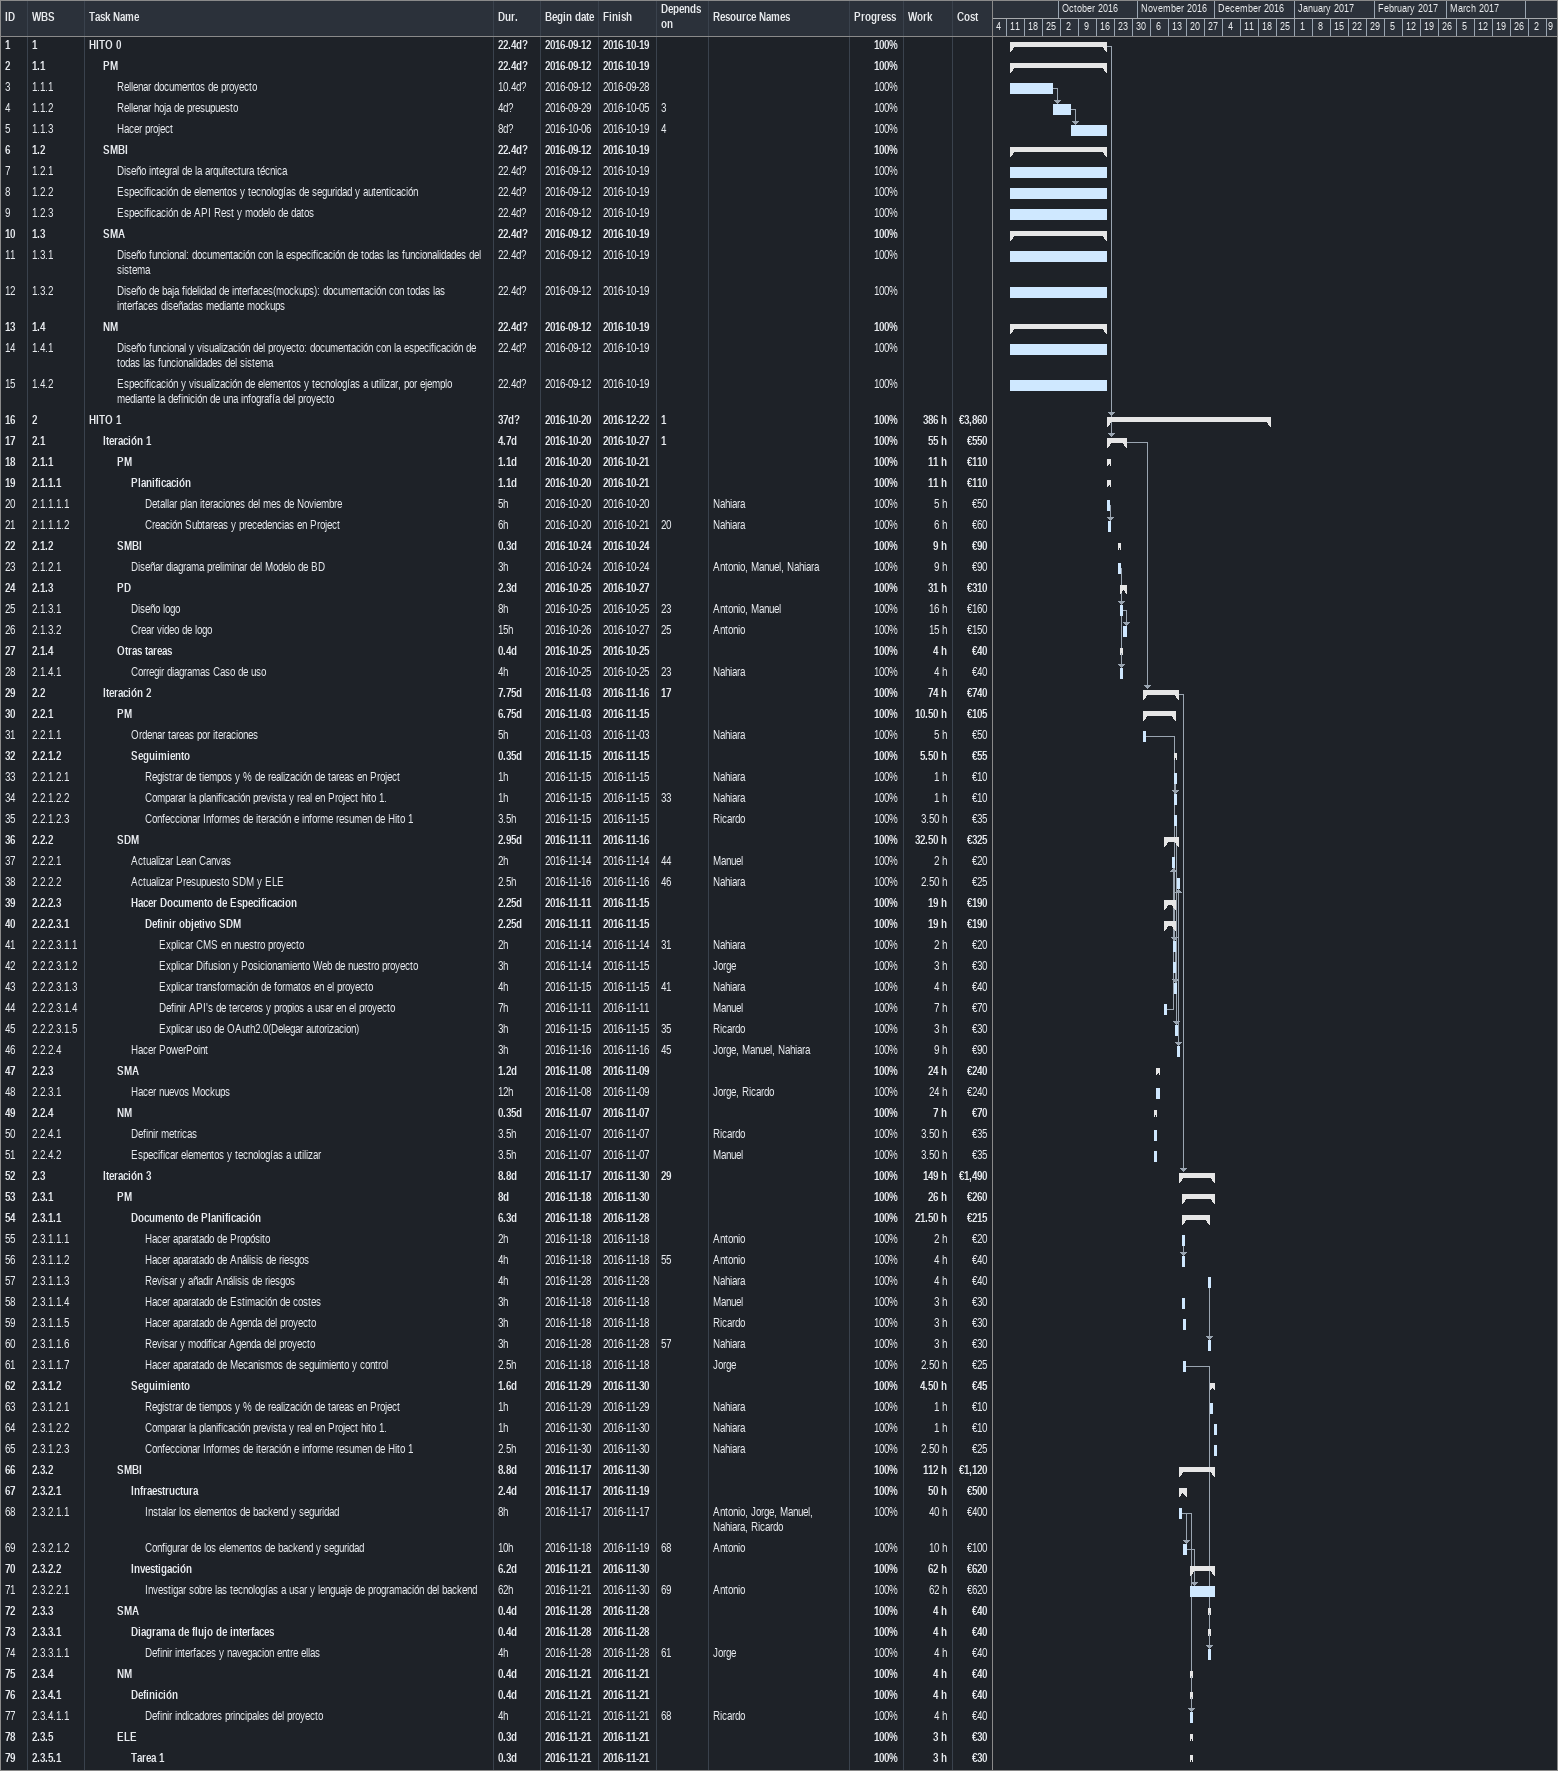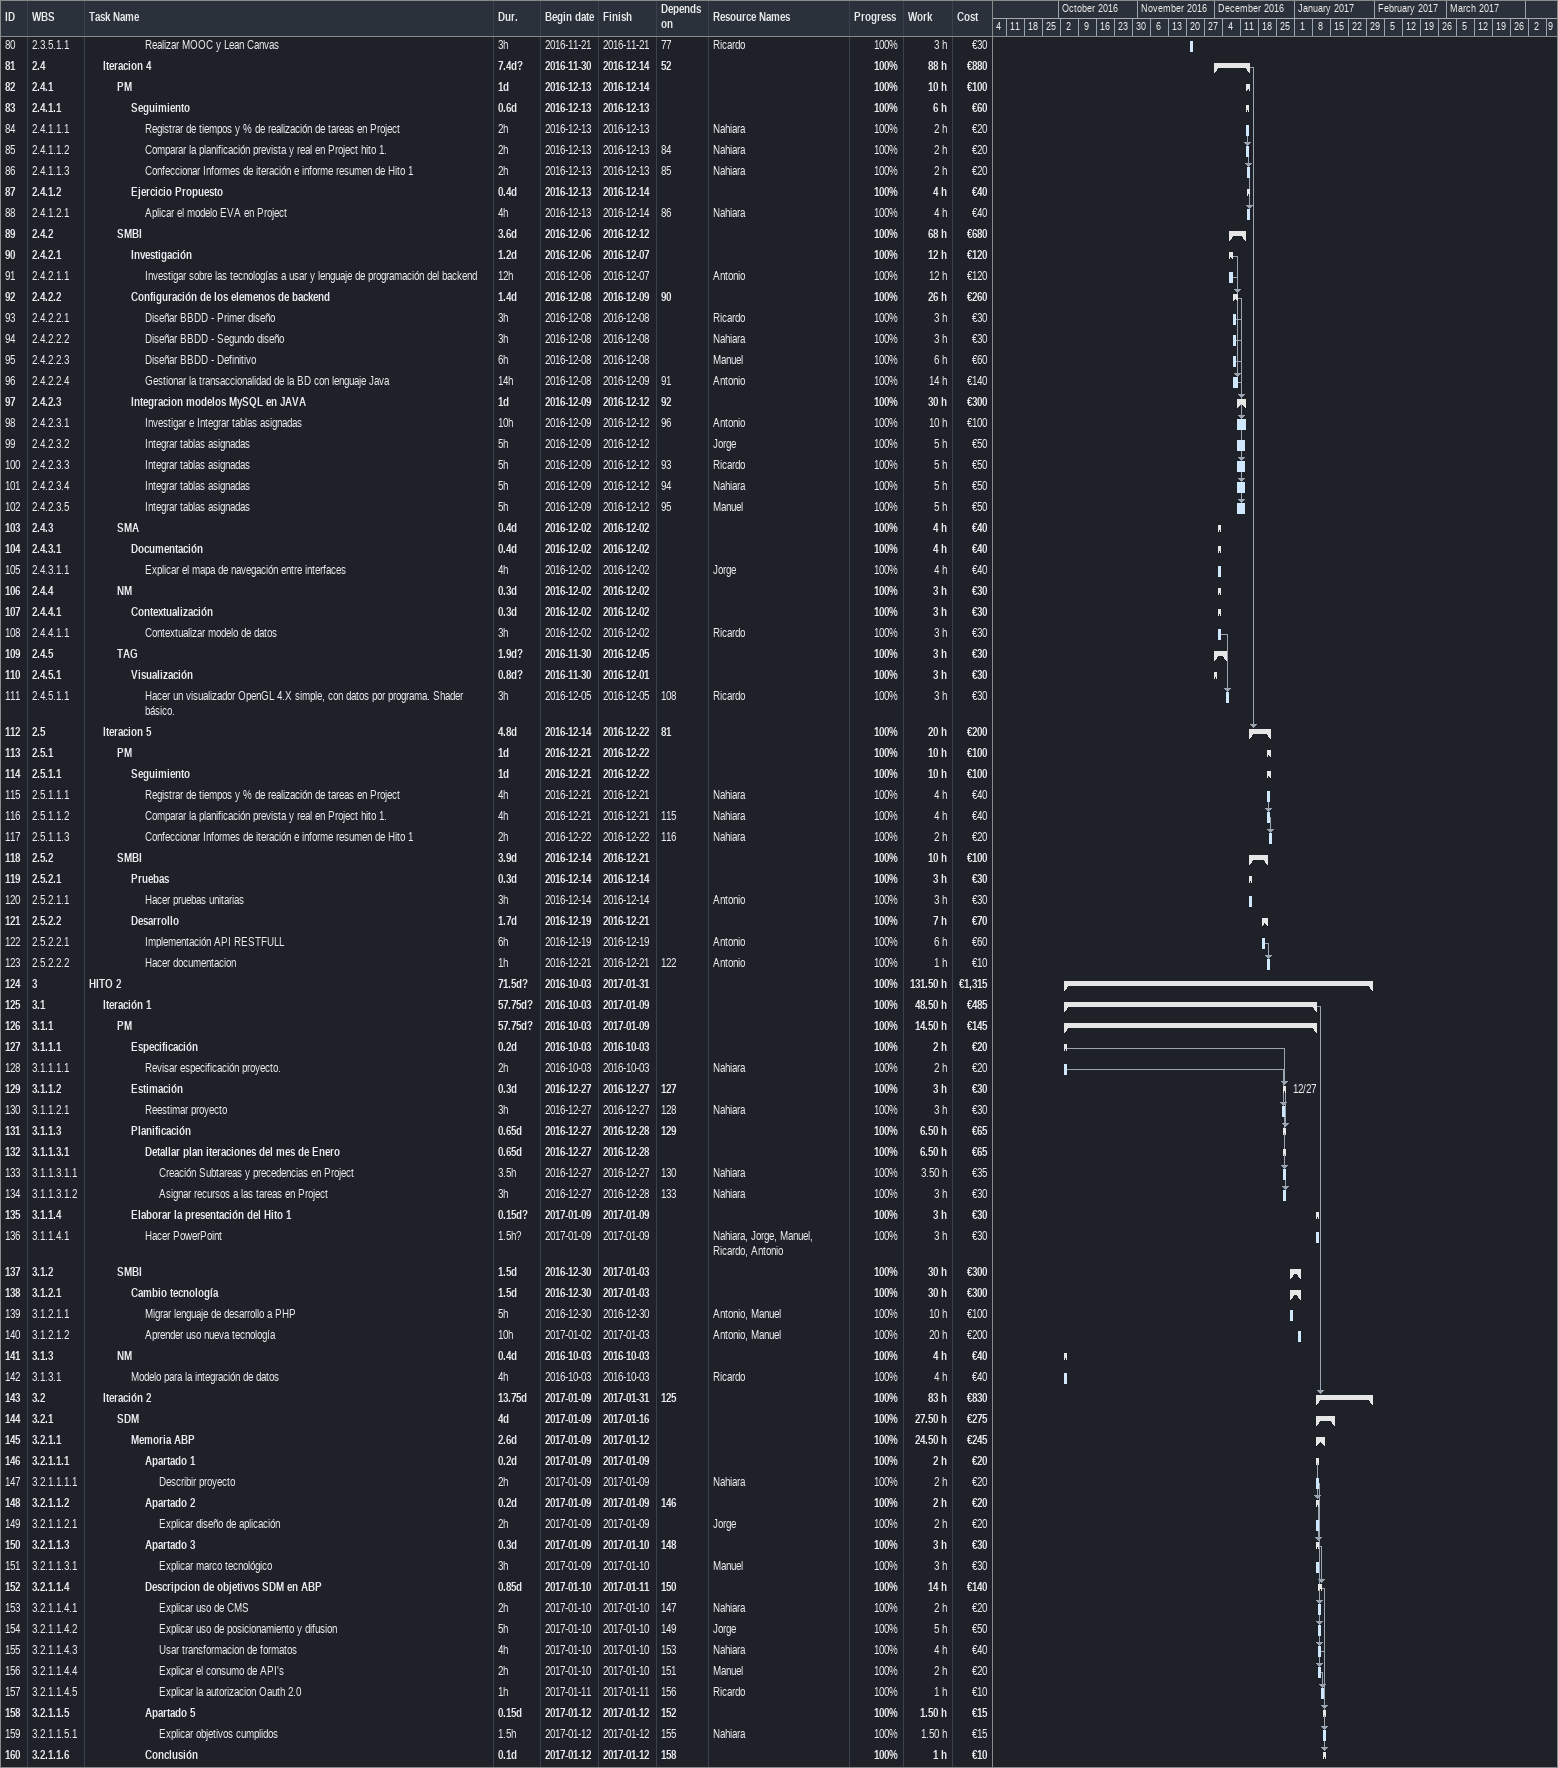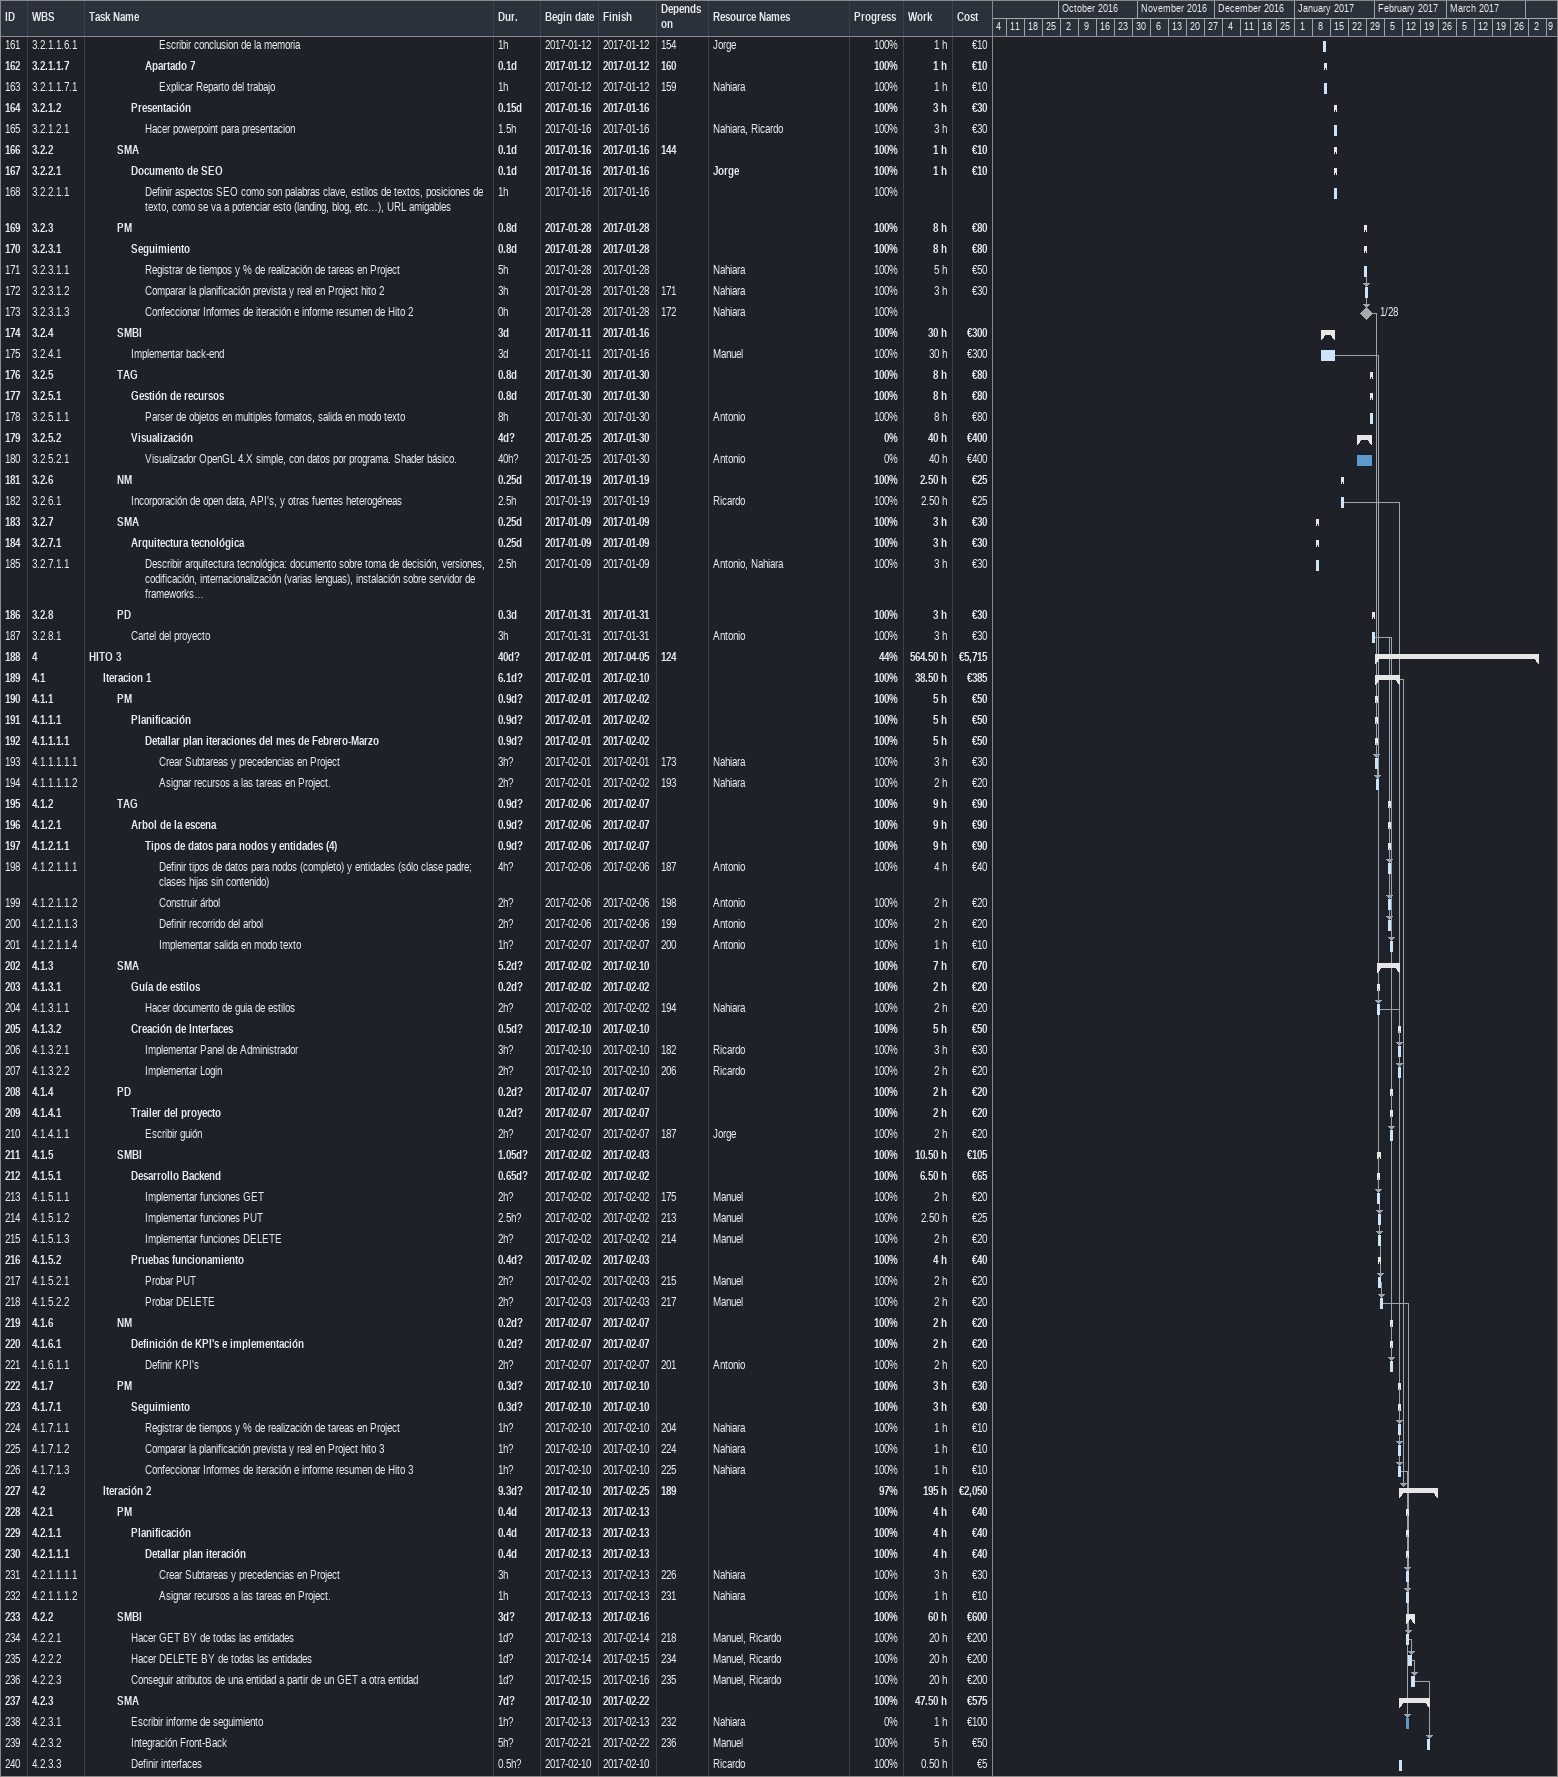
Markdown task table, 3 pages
| ID | WBS | Task | Duration | Start | Finish | Predecessors | Resources | % complete | Work (h) | Cost (€) |
|---|---|---|---|---|---|---|---|---|---|---|
| 1 | 1 | **HITO 0** | 22.4d? | 2016-09-12 | 2016-10-19 |  |  | 100 |  |  |
| 2 | 1.1 | **PM** | 22.4d? | 2016-09-12 | 2016-10-19 |  |  | 100 |  |  |
| 3 | 1.1.1 | Rellenar documentos de proyecto | 10.4d? | 2016-09-12 | 2016-09-28 |  |  | 100 |  |  |
| 4 | 1.1.2 | Rellenar hoja de presupuesto | 4d? | 2016-09-29 | 2016-10-05 | 3 |  | 100 |  |  |
| 5 | 1.1.3 | Hacer project | 8d? | 2016-10-06 | 2016-10-19 | 4 |  | 100 |  |  |
| 6 | 1.2 | **SMBI** | 22.4d? | 2016-09-12 | 2016-10-19 |  |  | 100 |  |  |
| 7 | 1.2.1 | Diseño integral de la arquitectura técnica | 22.4d? | 2016-09-12 | 2016-10-19 |  |  | 100 |  |  |
| 8 | 1.2.2 | Especificación de elementos y tecnologías de seguridad y autenticación | 22.4d? | 2016-09-12 | 2016-10-19 |  |  | 100 |  |  |
| 9 | 1.2.3 | Especificación de API Rest y modelo de datos | 22.4d? | 2016-09-12 | 2016-10-19 |  |  | 100 |  |  |
| 10 | 1.3 | **SMA** | 22.4d? | 2016-09-12 | 2016-10-19 |  |  | 100 |  |  |
| 11 | 1.3.1 | Diseño funcional: documentación con la especificación de todas las funcionalidades del sistema | 22.4d? | 2016-09-12 | 2016-10-19 |  |  | 100 |  |  |
| 12 | 1.3.2 | Diseño de baja fidelidad de interfaces(mockups): documentación con todas las interfaces diseñadas mediante mockups | 22.4d? | 2016-09-12 | 2016-10-19 |  |  | 100 |  |  |
| 13 | 1.4 | **NM** | 22.4d? | 2016-09-12 | 2016-10-19 |  |  | 100 |  |  |
| 14 | 1.4.1 | Diseño funcional y visualización del proyecto: documentación con la especificación de todas las funcionalidades del sistema | 22.4d? | 2016-09-12 | 2016-10-19 |  |  | 100 |  |  |
| 15 | 1.4.2 | Especificación y visualización de elementos y tecnologías a utilizar, por ejemplo mediante la definición de una infografía del proyecto | 22.4d? | 2016-09-12 | 2016-10-19 |  |  | 100 |  |  |
| 16 | 2 | **HITO 1** | 37d? | 2016-10-20 | 2016-12-22 | 1 |  | 100 | 386 | 3860 |
| 17 | 2.1 | **Iteración 1** | 4.7d | 2016-10-20 | 2016-10-27 | 1 |  | 100 | 55 | 550 |
| 18 | 2.1.1 | **PM** | 1.1d | 2016-10-20 | 2016-10-21 |  |  | 100 | 11 | 110 |
| 19 | 2.1.1.1 | **Planificación** | 1.1d | 2016-10-20 | 2016-10-21 |  |  | 100 | 11 | 110 |
| 20 | 2.1.1.1.1 | Detallar plan iteraciones del mes de Noviembre | 5h | 2016-10-20 | 2016-10-20 |  | Nahiara | 100 | 5 | 50 |
| 21 | 2.1.1.1.2 | Creación Subtareas y precedencias en Project | 6h | 2016-10-20 | 2016-10-21 | 20 | Nahiara | 100 | 6 | 60 |
| 22 | 2.1.2 | **SMBI** | 0.3d | 2016-10-24 | 2016-10-24 |  |  | 100 | 9 | 90 |
| 23 | 2.1.2.1 | Diseñar diagrama preliminar del Modelo de BD | 3h | 2016-10-24 | 2016-10-24 |  | Antonio, Manuel, Nahiara | 100 | 9 | 90 |
| 24 | 2.1.3 | **PD** | 2.3d | 2016-10-25 | 2016-10-27 |  |  | 100 | 31 | 310 |
| 25 | 2.1.3.1 | Diseño logo | 8h | 2016-10-25 | 2016-10-25 | 23 | Antonio, Manuel | 100 | 16 | 160 |
| 26 | 2.1.3.2 | Crear video de logo | 15h | 2016-10-26 | 2016-10-27 | 25 | Antonio | 100 | 15 | 150 |
| 27 | 2.1.4 | **Otras tareas** | 0.4d | 2016-10-25 | 2016-10-25 |  |  | 100 | 4 | 40 |
| 28 | 2.1.4.1 | Corregir diagramas Caso de uso | 4h | 2016-10-25 | 2016-10-25 | 23 | Nahiara | 100 | 4 | 40 |
| 29 | 2.2 | **Iteración 2** | 7.75d | 2016-11-03 | 2016-11-16 | 17 |  | 100 | 74 | 740 |
| 30 | 2.2.1 | **PM** | 6.75d | 2016-11-03 | 2016-11-15 |  |  | 100 | 10.50 | 105 |
| 31 | 2.2.1.1 | Ordenar tareas por iteraciones | 5h | 2016-11-03 | 2016-11-03 |  | Nahiara | 100 | 5 | 50 |
| 32 | 2.2.1.2 | **Seguimiento** | 0.35d | 2016-11-15 | 2016-11-15 |  |  | 100 | 5.50 | 55 |
| 33 | 2.2.1.2.1 | Registrar de tiempos y % de realización de tareas en Project | 1h | 2016-11-15 | 2016-11-15 |  | Nahiara | 100 | 1 | 10 |
| 34 | 2.2.1.2.2 | Comparar la planificación prevista y real en Project hito 1. | 1h | 2016-11-15 | 2016-11-15 | 33 | Nahiara | 100 | 1 | 10 |
| 35 | 2.2.1.2.3 | Confeccionar Informes de iteración e informe resumen de Hito 1 | 3.5h | 2016-11-15 | 2016-11-15 |  | Ricardo | 100 | 3.50 | 35 |
| 36 | 2.2.2 | **SDM** | 2.95d | 2016-11-11 | 2016-11-16 |  |  | 100 | 32.50 | 325 |
| 37 | 2.2.2.1 | Actualizar Lean Canvas | 2h | 2016-11-14 | 2016-11-14 | 44 | Manuel | 100 | 2 | 20 |
| 38 | 2.2.2.2 | Actualizar Presupuesto SDM y ELE | 2.5h | 2016-11-16 | 2016-11-16 | 46 | Nahiara | 100 | 2.50 | 25 |
| 39 | 2.2.2.3 | **Hacer Documento de Especificacion** | 2.25d | 2016-11-11 | 2016-11-15 |  |  | 100 | 19 | 190 |
| 40 | 2.2.2.3.1 | **Definir objetivo SDM** | 2.25d | 2016-11-11 | 2016-11-15 |  |  | 100 | 19 | 190 |
| 41 | 2.2.2.3.1.1 | Explicar CMS en nuestro proyecto | 2h | 2016-11-14 | 2016-11-14 | 31 | Nahiara | 100 | 2 | 20 |
| 42 | 2.2.2.3.1.2 | Explicar Difusion y Posicionamiento Web de nuestro proyecto | 3h | 2016-11-14 | 2016-11-15 |  | Jorge | 100 | 3 | 30 |
| 43 | 2.2.2.3.1.3 | Explicar transformación de formatos en el proyecto | 4h | 2016-11-15 | 2016-11-15 | 41 | Nahiara | 100 | 4 | 40 |
| 44 | 2.2.2.3.1.4 | Definir API's de terceros y propios a usar en el proyecto | 7h | 2016-11-11 | 2016-11-11 |  | Manuel | 100 | 7 | 70 |
| 45 | 2.2.2.3.1.5 | Explicar uso de OAuth2.0(Delegar autorizacion) | 3h | 2016-11-15 | 2016-11-15 | 35 | Ricardo | 100 | 3 | 30 |
| 46 | 2.2.2.4 | Hacer PowerPoint | 3h | 2016-11-16 | 2016-11-16 | 45 | Jorge, Manuel, Nahiara | 100 | 9 | 90 |
| 47 | 2.2.3 | **SMA** | 1.2d | 2016-11-08 | 2016-11-09 |  |  | 100 | 24 | 240 |
| 48 | 2.2.3.1 | Hacer nuevos Mockups | 12h | 2016-11-08 | 2016-11-09 |  | Jorge, Ricardo | 100 | 24 | 240 |
| 49 | 2.2.4 | **NM** | 0.35d | 2016-11-07 | 2016-11-07 |  |  | 100 | 7 | 70 |
| 50 | 2.2.4.1 | Definir metricas | 3.5h | 2016-11-07 | 2016-11-07 |  | Ricardo | 100 | 3.50 | 35 |
| 51 | 2.2.4.2 | Especificar elementos y tecnologías a utilizar | 3.5h | 2016-11-07 | 2016-11-07 |  | Manuel | 100 | 3.50 | 35 |
| 52 | 2.3 | **Iteración 3** | 8.8d | 2016-11-17 | 2016-11-30 | 29 |  | 100 | 149 | 1490 |
| 53 | 2.3.1 | **PM** | 8d | 2016-11-18 | 2016-11-30 |  |  | 100 | 26 | 260 |
| 54 | 2.3.1.1 | **Documento de Planificación** | 6.3d | 2016-11-18 | 2016-11-28 |  |  | 100 | 21.50 | 215 |
| 55 | 2.3.1.1.1 | Hacer aparatado de Propósito | 2h | 2016-11-18 | 2016-11-18 |  | Antonio | 100 | 2 | 20 |
| 56 | 2.3.1.1.2 | Hacer aparatado de Análisis de riesgos | 4h | 2016-11-18 | 2016-11-18 | 55 | Antonio | 100 | 4 | 40 |
| 57 | 2.3.1.1.3 | Revisar y añadir Análisis de riesgos | 4h | 2016-11-28 | 2016-11-28 |  | Nahiara | 100 | 4 | 40 |
| 58 | 2.3.1.1.4 | Hacer aparatado de Estimación de costes | 3h | 2016-11-18 | 2016-11-18 |  | Manuel | 100 | 3 | 30 |
| 59 | 2.3.1.1.5 | Hacer aparatado de Agenda del proyecto | 3h | 2016-11-18 | 2016-11-18 |  | Ricardo | 100 | 3 | 30 |
| 60 | 2.3.1.1.6 | Revisar y modificar Agenda del proyecto | 3h | 2016-11-28 | 2016-11-28 | 57 | Nahiara | 100 | 3 | 30 |
| 61 | 2.3.1.1.7 | Hacer aparatado de Mecanismos de seguimiento y control | 2.5h | 2016-11-18 | 2016-11-18 |  | Jorge | 100 | 2.50 | 25 |
| 62 | 2.3.1.2 | **Seguimiento** | 1.6d | 2016-11-29 | 2016-11-30 |  |  | 100 | 4.50 | 45 |
| 63 | 2.3.1.2.1 | Registrar de tiempos y % de realización de tareas en Project | 1h | 2016-11-29 | 2016-11-29 |  | Nahiara | 100 | 1 | 10 |
| 64 | 2.3.1.2.2 | Comparar la planificación prevista y real en Project hito 1. | 1h | 2016-11-30 | 2016-11-30 |  | Nahiara | 100 | 1 | 10 |
| 65 | 2.3.1.2.3 | Confeccionar Informes de iteración e informe resumen de Hito 1 | 2.5h | 2016-11-30 | 2016-11-30 |  | Nahiara | 100 | 2.50 | 25 |
| 66 | 2.3.2 | **SMBI** | 8.8d | 2016-11-17 | 2016-11-30 |  |  | 100 | 112 | 1120 |
| 67 | 2.3.2.1 | **Infraestructura** | 2.4d | 2016-11-17 | 2016-11-19 |  |  | 100 | 50 | 500 |
| 68 | 2.3.2.1.1 | Instalar los elementos de backend y seguridad | 8h | 2016-11-17 | 2016-11-17 |  | Antonio, Jorge, Manuel, Nahiara, Ricardo | 100 | 40 | 400 |
| 69 | 2.3.2.1.2 | Configurar de los elementos de backend y seguridad | 10h | 2016-11-18 | 2016-11-19 | 68 | Antonio | 100 | 10 | 100 |
| 70 | 2.3.2.2 | **Investigación** | 6.2d | 2016-11-21 | 2016-11-30 |  |  | 100 | 62 | 620 |
| 71 | 2.3.2.2.1 | Investigar sobre las tecnologías a usar y lenguaje de programación del backend | 62h | 2016-11-21 | 2016-11-30 | 69 | Antonio | 100 | 62 | 620 |
| 72 | 2.3.3 | **SMA** | 0.4d | 2016-11-28 | 2016-11-28 |  |  | 100 | 4 | 40 |
| 73 | 2.3.3.1 | **Diagrama de flujo de interfaces** | 0.4d | 2016-11-28 | 2016-11-28 |  |  | 100 | 4 | 40 |
| 74 | 2.3.3.1.1 | Definir interfaces y navegacion entre ellas | 4h | 2016-11-28 | 2016-11-28 | 61 | Jorge | 100 | 4 | 40 |
| 75 | 2.3.4 | **NM** | 0.4d | 2016-11-21 | 2016-11-21 |  |  | 100 | 4 | 40 |
| 76 | 2.3.4.1 | **Definición** | 0.4d | 2016-11-21 | 2016-11-21 |  |  | 100 | 4 | 40 |
| 77 | 2.3.4.1.1 | Definir indicadores principales del proyecto | 4h | 2016-11-21 | 2016-11-21 | 68 | Ricardo | 100 | 4 | 40 |
| 78 | 2.3.5 | **ELE** | 0.3d | 2016-11-21 | 2016-11-21 |  |  | 100 | 3 | 30 |
| 79 | 2.3.5.1 | **Tarea 1** | 0.3d | 2016-11-21 | 2016-11-21 |  |  | 100 | 3 | 30 |
| 80 | 2.3.5.1.1 | Realizar MOOC y Lean Canvas | 3h | 2016-11-21 | 2016-11-21 | 77 | Ricardo | 100 | 3 | 30 |
| 81 | 2.4 | **Iteracion 4** | 7.4d? | 2016-11-30 | 2016-12-14 | 52 |  | 100 | 88 | 880 |
| 82 | 2.4.1 | **PM** | 1d | 2016-12-13 | 2016-12-14 |  |  | 100 | 10 | 100 |
| 83 | 2.4.1.1 | **Seguimiento** | 0.6d | 2016-12-13 | 2016-12-13 |  |  | 100 | 6 | 60 |
| 84 | 2.4.1.1.1 | Registrar de tiempos y % de realización de tareas en Project | 2h | 2016-12-13 | 2016-12-13 |  | Nahiara | 100 | 2 | 20 |
| 85 | 2.4.1.1.2 | Comparar la planificación prevista y real en Project hito 1. | 2h | 2016-12-13 | 2016-12-13 | 84 | Nahiara | 100 | 2 | 20 |
| 86 | 2.4.1.1.3 | Confeccionar Informes de iteración e informe resumen de Hito 1 | 2h | 2016-12-13 | 2016-12-13 | 85 | Nahiara | 100 | 2 | 20 |
| 87 | 2.4.1.2 | **Ejercicio Propuesto** | 0.4d | 2016-12-13 | 2016-12-14 |  |  | 100 | 4 | 40 |
| 88 | 2.4.1.2.1 | Aplicar el modelo EVA en Project | 4h | 2016-12-13 | 2016-12-14 | 86 | Nahiara | 100 | 4 | 40 |
| 89 | 2.4.2 | **SMBI** | 3.6d | 2016-12-06 | 2016-12-12 |  |  | 100 | 68 | 680 |
| 90 | 2.4.2.1 | **Investigación** | 1.2d | 2016-12-06 | 2016-12-07 |  |  | 100 | 12 | 120 |
| 91 | 2.4.2.1.1 | Investigar sobre las tecnologías a usar y lenguaje de programación del backend | 12h | 2016-12-06 | 2016-12-07 |  | Antonio | 100 | 12 | 120 |
| 92 | 2.4.2.2 | **Configuración de los elemenos de backend** | 1.4d | 2016-12-08 | 2016-12-09 | 90 |  | 100 | 26 | 260 |
| 93 | 2.4.2.2.1 | Diseñar BBDD - Primer diseño | 3h | 2016-12-08 | 2016-12-08 |  | Ricardo | 100 | 3 | 30 |
| 94 | 2.4.2.2.2 | Diseñar BBDD - Segundo diseño | 3h | 2016-12-08 | 2016-12-08 |  | Nahiara | 100 | 3 | 30 |
| 95 | 2.4.2.2.3 | Diseñar BBDD - Definitivo | 6h | 2016-12-08 | 2016-12-08 |  | Manuel | 100 | 6 | 60 |
| 96 | 2.4.2.2.4 | Gestionar la transaccionalidad de la BD con lenguaje Java | 14h | 2016-12-08 | 2016-12-09 | 91 | Antonio | 100 | 14 | 140 |
| 97 | 2.4.2.3 | **Integracion modelos MySQL en JAVA** | 1d | 2016-12-09 | 2016-12-12 | 92 |  | 100 | 30 | 300 |
| 98 | 2.4.2.3.1 | Investigar e Integrar tablas asignadas | 10h | 2016-12-09 | 2016-12-12 | 96 | Antonio | 100 | 10 | 100 |
| 99 | 2.4.2.3.2 | Integrar tablas asignadas | 5h | 2016-12-09 | 2016-12-12 |  | Jorge | 100 | 5 | 50 |
| 100 | 2.4.2.3.3 | Integrar tablas asignadas | 5h | 2016-12-09 | 2016-12-12 | 93 | Ricardo | 100 | 5 | 50 |
| 101 | 2.4.2.3.4 | Integrar tablas asignadas | 5h | 2016-12-09 | 2016-12-12 | 94 | Nahiara | 100 | 5 | 50 |
| 102 | 2.4.2.3.5 | Integrar tablas asignadas | 5h | 2016-12-09 | 2016-12-12 | 95 | Manuel | 100 | 5 | 50 |
| 103 | 2.4.3 | **SMA** | 0.4d | 2016-12-02 | 2016-12-02 |  |  | 100 | 4 | 40 |
| 104 | 2.4.3.1 | **Documentación** | 0.4d | 2016-12-02 | 2016-12-02 |  |  | 100 | 4 | 40 |
| 105 | 2.4.3.1.1 | Explicar el mapa de navegación entre interfaces | 4h | 2016-12-02 | 2016-12-02 |  | Jorge | 100 | 4 | 40 |
| 106 | 2.4.4 | **NM** | 0.3d | 2016-12-02 | 2016-12-02 |  |  | 100 | 3 | 30 |
| 107 | 2.4.4.1 | **Contextualización** | 0.3d | 2016-12-02 | 2016-12-02 |  |  | 100 | 3 | 30 |
| 108 | 2.4.4.1.1 | Contextualizar modelo de datos | 3h | 2016-12-02 | 2016-12-02 |  | Ricardo | 100 | 3 | 30 |
| 109 | 2.4.5 | **TAG** | 1.9d? | 2016-11-30 | 2016-12-05 |  |  | 100 | 3 | 30 |
| 110 | 2.4.5.1 | **Visualización** | 0.8d? | 2016-11-30 | 2016-12-01 |  |  | 100 | 3 | 30 |
| 111 | 2.4.5.1.1 | Hacer un visualizador OpenGL 4.X simple, con datos por programa. Shader básico. | 3h | 2016-12-05 | 2016-12-05 | 108 | Ricardo | 100 | 3 | 30 |
| 112 | 2.5 | **Iteracion 5** | 4.8d | 2016-12-14 | 2016-12-22 | 81 |  | 100 | 20 | 200 |
| 113 | 2.5.1 | **PM** | 1d | 2016-12-21 | 2016-12-22 |  |  | 100 | 10 | 100 |
| 114 | 2.5.1.1 | **Seguimiento** | 1d | 2016-12-21 | 2016-12-22 |  |  | 100 | 10 | 100 |
| 115 | 2.5.1.1.1 | Registrar de tiempos y % de realización de tareas en Project | 4h | 2016-12-21 | 2016-12-21 |  | Nahiara | 100 | 4 | 40 |
| 116 | 2.5.1.1.2 | Comparar la planificación prevista y real en Project hito 1. | 4h | 2016-12-21 | 2016-12-21 | 115 | Nahiara | 100 | 4 | 40 |
| 117 | 2.5.1.1.3 | Confeccionar Informes de iteración e informe resumen de Hito 1 | 2h | 2016-12-22 | 2016-12-22 | 116 | Nahiara | 100 | 2 | 20 |
| 118 | 2.5.2 | **SMBI** | 3.9d | 2016-12-14 | 2016-12-21 |  |  | 100 | 10 | 100 |
| 119 | 2.5.2.1 | **Pruebas** | 0.3d | 2016-12-14 | 2016-12-14 |  |  | 100 | 3 | 30 |
| 120 | 2.5.2.1.1 | Hacer pruebas unitarias | 3h | 2016-12-14 | 2016-12-14 |  | Antonio | 100 | 3 | 30 |
| 121 | 2.5.2.2 | **Desarrollo** | 1.7d | 2016-12-19 | 2016-12-21 |  |  | 100 | 7 | 70 |
| 122 | 2.5.2.2.1 | Implementación API RESTFULL | 6h | 2016-12-19 | 2016-12-19 |  | Antonio | 100 | 6 | 60 |
| 123 | 2.5.2.2.2 | Hacer documentacion | 1h | 2016-12-21 | 2016-12-21 | 122 | Antonio | 100 | 1 | 10 |
| 124 | 3 | **HITO 2** | 71.5d? | 2016-10-03 | 2017-01-31 |  |  | 100 | 131.50 | 1315 |
| 125 | 3.1 | **Iteración 1** | 57.75d? | 2016-10-03 | 2017-01-09 |  |  | 100 | 48.50 | 485 |
| 126 | 3.1.1 | **PM** | 57.75d? | 2016-10-03 | 2017-01-09 |  |  | 100 | 14.50 | 145 |
| 127 | 3.1.1.1 | **Especificación** | 0.2d | 2016-10-03 | 2016-10-03 |  |  | 100 | 2 | 20 |
| 128 | 3.1.1.1.1 | Revisar especificación proyecto. | 2h | 2016-10-03 | 2016-10-03 |  | Nahiara | 100 | 2 | 20 |
| 129 | 3.1.1.2 | **Estimación** | 0.3d | 2016-12-27 | 2016-12-27 | 127 |  | 100 | 3 | 30 |
| 130 | 3.1.1.2.1 | Reestimar proyecto | 3h | 2016-12-27 | 2016-12-27 | 128 | Nahiara | 100 | 3 | 30 |
| 131 | 3.1.1.3 | **Planificación** | 0.65d | 2016-12-27 | 2016-12-28 | 129 |  | 100 | 6.50 | 65 |
| 132 | 3.1.1.3.1 | **Detallar plan iteraciones del mes de Enero** | 0.65d | 2016-12-27 | 2016-12-28 |  |  | 100 | 6.50 | 65 |
| 133 | 3.1.1.3.1.1 | Creación Subtareas y precedencias en Project | 3.5h | 2016-12-27 | 2016-12-27 | 130 | Nahiara | 100 | 3.50 | 35 |
| 134 | 3.1.1.3.1.2 | Asignar recursos a las tareas en Project | 3h | 2016-12-27 | 2016-12-28 | 133 | Nahiara | 100 | 3 | 30 |
| 135 | 3.1.1.4 | **Elaborar la presentación del Hito 1** | 0.15d? | 2017-01-09 | 2017-01-09 |  |  | 100 | 3 | 30 |
| 136 | 3.1.1.4.1 | Hacer PowerPoint | 1.5h? | 2017-01-09 | 2017-01-09 |  | Nahiara, Jorge, Manuel, Ricardo, Antonio | 100 | 3 | 30 |
| 137 | 3.1.2 | **SMBI** | 1.5d | 2016-12-30 | 2017-01-03 |  |  | 100 | 30 | 300 |
| 138 | 3.1.2.1 | **Cambio tecnología** | 1.5d | 2016-12-30 | 2017-01-03 |  |  | 100 | 30 | 300 |
| 139 | 3.1.2.1.1 | Migrar lenguaje de desarrollo a PHP | 5h | 2016-12-30 | 2016-12-30 |  | Antonio, Manuel | 100 | 10 | 100 |
| 140 | 3.1.2.1.2 | Aprender uso nueva tecnología | 10h | 2017-01-02 | 2017-01-03 |  | Antonio, Manuel | 100 | 20 | 200 |
| 141 | 3.1.3 | **NM** | 0.4d | 2016-10-03 | 2016-10-03 |  |  | 100 | 4 | 40 |
| 142 | 3.1.3.1 | Modelo para la integración de datos | 4h | 2016-10-03 | 2016-10-03 |  | Ricardo | 100 | 4 | 40 |
| 143 | 3.2 | **Iteración 2** | 13.75d | 2017-01-09 | 2017-01-31 | 125 |  | 100 | 83 | 830 |
| 144 | 3.2.1 | **SDM** | 4d | 2017-01-09 | 2017-01-16 |  |  | 100 | 27.50 | 275 |
| 145 | 3.2.1.1 | **Memoria ABP** | 2.6d | 2017-01-09 | 2017-01-12 |  |  | 100 | 24.50 | 245 |
| 146 | 3.2.1.1.1 | **Apartado 1** | 0.2d | 2017-01-09 | 2017-01-09 |  |  | 100 | 2 | 20 |
| 147 | 3.2.1.1.1.1 | Describir proyecto | 2h | 2017-01-09 | 2017-01-09 |  | Nahiara | 100 | 2 | 20 |
| 148 | 3.2.1.1.2 | **Apartado 2** | 0.2d | 2017-01-09 | 2017-01-09 | 146 |  | 100 | 2 | 20 |
| 149 | 3.2.1.1.2.1 | Explicar diseño de aplicación | 2h | 2017-01-09 | 2017-01-09 |  | Jorge | 100 | 2 | 20 |
| 150 | 3.2.1.1.3 | **Apartado 3** | 0.3d | 2017-01-09 | 2017-01-10 | 148 |  | 100 | 3 | 30 |
| 151 | 3.2.1.1.3.1 | Explicar marco tecnológico | 3h | 2017-01-09 | 2017-01-10 |  | Manuel | 100 | 3 | 30 |
| 152 | 3.2.1.1.4 | **Descripcion de objetivos SDM en ABP** | 0.85d | 2017-01-10 | 2017-01-11 | 150 |  | 100 | 14 | 140 |
| 153 | 3.2.1.1.4.1 | Explicar uso de CMS | 2h | 2017-01-10 | 2017-01-10 | 147 | Nahiara | 100 | 2 | 20 |
| 154 | 3.2.1.1.4.2 | Explicar uso de posicionamiento y difusion | 5h | 2017-01-10 | 2017-01-10 | 149 | Jorge | 100 | 5 | 50 |
| 155 | 3.2.1.1.4.3 | Usar transformacion de formatos | 4h | 2017-01-10 | 2017-01-10 | 153 | Nahiara | 100 | 4 | 40 |
| 156 | 3.2.1.1.4.4 | Explicar el consumo de API's | 2h | 2017-01-10 | 2017-01-10 | 151 | Manuel | 100 | 2 | 20 |
| 157 | 3.2.1.1.4.5 | Explicar la autorizacion Oauth 2.0 | 1h | 2017-01-11 | 2017-01-11 | 156 | Ricardo | 100 | 1 | 10 |
| 158 | 3.2.1.1.5 | **Apartado 5** | 0.15d | 2017-01-12 | 2017-01-12 | 152 |  | 100 | 1.50 | 15 |
| 159 | 3.2.1.1.5.1 | Explicar objetivos cumplidos | 1.5h | 2017-01-12 | 2017-01-12 | 155 | Nahiara | 100 | 1.50 | 15 |
| 160 | 3.2.1.1.6 | **Conclusión** | 0.1d | 2017-01-12 | 2017-01-12 | 158 |  | 100 | 1 | 10 |
| 161 | 3.2.1.1.6.1 | Escribir conclusion de la memoria | 1h | 2017-01-12 | 2017-01-12 | 154 | Jorge | 100 | 1 | 10 |
| 162 | 3.2.1.1.7 | **Apartado 7** | 0.1d | 2017-01-12 | 2017-01-12 | 160 |  | 100 | 1 | 10 |
| 163 | 3.2.1.1.7.1 | Explicar Reparto del trabajo | 1h | 2017-01-12 | 2017-01-12 | 159 | Nahiara | 100 | 1 | 10 |
| 164 | 3.2.1.2 | **Presentación** | 0.15d | 2017-01-16 | 2017-01-16 |  |  | 100 | 3 | 30 |
| 165 | 3.2.1.2.1 | Hacer powerpoint para presentacion | 1.5h | 2017-01-16 | 2017-01-16 |  | Nahiara, Ricardo | 100 | 3 | 30 |
| 166 | 3.2.2 | **SMA** | 0.1d | 2017-01-16 | 2017-01-16 | 144 |  | 100 | 1 | 10 |
| 167 | 3.2.2.1 | **Documento de SEO** | 0.1d | 2017-01-16 | 2017-01-16 |  | Jorge | 100 | 1 | 10 |
| 168 | 3.2.2.1.1 | Definir aspectos SEO como son palabras clave, estilos de textos, posiciones de texto, como se va a potenciar esto (landing, blog, etc…), URL amigables | 1h | 2017-01-16 | 2017-01-16 |  |  | 100 |  |  |
| 169 | 3.2.3 | **PM** | 0.8d | 2017-01-28 | 2017-01-28 |  |  | 100 | 8 | 80 |
| 170 | 3.2.3.1 | **Seguimiento** | 0.8d | 2017-01-28 | 2017-01-28 |  |  | 100 | 8 | 80 |
| 171 | 3.2.3.1.1 | Registrar de tiempos y % de realización de tareas en Project | 5h | 2017-01-28 | 2017-01-28 |  | Nahiara | 100 | 5 | 50 |
| 172 | 3.2.3.1.2 | Comparar la planificación prevista y real en Project hito 2 | 3h | 2017-01-28 | 2017-01-28 | 171 | Nahiara | 100 | 3 | 30 |
| 173 | 3.2.3.1.3 | Confeccionar Informes de iteración e informe resumen de Hito 2 | 0h | 2017-01-28 | 2017-01-28 | 172 | Nahiara | 100 |  |  |
| 174 | 3.2.4 | **SMBI** | 3d | 2017-01-11 | 2017-01-16 |  |  | 100 | 30 | 300 |
| 175 | 3.2.4.1 | Implementar back-end | 3d | 2017-01-11 | 2017-01-16 |  | Manuel | 100 | 30 | 300 |
| 176 | 3.2.5 | **TAG** | 0.8d | 2017-01-30 | 2017-01-30 |  |  | 100 | 8 | 80 |
| 177 | 3.2.5.1 | **Gestión de recursos** | 0.8d | 2017-01-30 | 2017-01-30 |  |  | 100 | 8 | 80 |
| 178 | 3.2.5.1.1 | Parser de objetos en multiples formatos, salida en modo texto | 8h | 2017-01-30 | 2017-01-30 |  | Antonio | 100 | 8 | 80 |
| 179 | 3.2.5.2 | **Visualización** | 4d? | 2017-01-25 | 2017-01-30 |  |  | 0 | 40 | 400 |
| 180 | 3.2.5.2.1 | Visualizador OpenGL 4.X simple, con datos por programa. Shader básico. | 40h? | 2017-01-25 | 2017-01-30 |  | Antonio | 0 | 40 | 400 |
| 181 | 3.2.6 | **NM** | 0.25d | 2017-01-19 | 2017-01-19 |  |  | 100 | 2.50 | 25 |
| 182 | 3.2.6.1 | Incorporación de open data, API's, y otras fuentes heterogéneas | 2.5h | 2017-01-19 | 2017-01-19 |  | Ricardo | 100 | 2.50 | 25 |
| 183 | 3.2.7 | **SMA** | 0.25d | 2017-01-09 | 2017-01-09 |  |  | 100 | 3 | 30 |
| 184 | 3.2.7.1 | **Arquitectura tecnológica** | 0.25d | 2017-01-09 | 2017-01-09 |  |  | 100 | 3 | 30 |
| 185 | 3.2.7.1.1 | Describir arquitectura tecnológica: documento sobre toma de decisión, versiones, codificación, internacionalización (varias lenguas), instalación sobre servidor de frameworks… | 2.5h | 2017-01-09 | 2017-01-09 |  | Antonio, Nahiara | 100 | 3 | 30 |
| 186 | 3.2.8 | **PD** | 0.3d | 2017-01-31 | 2017-01-31 |  |  | 100 | 3 | 30 |
| 187 | 3.2.8.1 | Cartel del proyecto | 3h | 2017-01-31 | 2017-01-31 |  | Antonio | 100 | 3 | 30 |
| 188 | 4 | **HITO 3** | 40d? | 2017-02-01 | 2017-04-05 | 124 |  | 44 | 564.50 | 5715 |
| 189 | 4.1 | **Iteracion 1** | 6.1d? | 2017-02-01 | 2017-02-10 |  |  | 100 | 38.50 | 385 |
| 190 | 4.1.1 | **PM** | 0.9d? | 2017-02-01 | 2017-02-02 |  |  | 100 | 5 | 50 |
| 191 | 4.1.1.1 | **Planificación** | 0.9d? | 2017-02-01 | 2017-02-02 |  |  | 100 | 5 | 50 |
| 192 | 4.1.1.1.1 | **Detallar plan iteraciones del mes de Febrero-Marzo** | 0.9d? | 2017-02-01 | 2017-02-02 |  |  | 100 | 5 | 50 |
| 193 | 4.1.1.1.1.1 | Crear Subtareas y precedencias en Project | 3h? | 2017-02-01 | 2017-02-01 | 173 | Nahiara | 100 | 3 | 30 |
| 194 | 4.1.1.1.1.2 | Asignar recursos a las tareas en Project. | 2h? | 2017-02-01 | 2017-02-02 | 193 | Nahiara | 100 | 2 | 20 |
| 195 | 4.1.2 | **TAG** | 0.9d? | 2017-02-06 | 2017-02-07 |  |  | 100 | 9 | 90 |
| 196 | 4.1.2.1 | **Arbol de la escena** | 0.9d? | 2017-02-06 | 2017-02-07 |  |  | 100 | 9 | 90 |
| 197 | 4.1.2.1.1 | **Tipos de datos para nodos y entidades (4)** | 0.9d? | 2017-02-06 | 2017-02-07 |  |  | 100 | 9 | 90 |
| 198 | 4.1.2.1.1.1 | Definir tipos de datos para nodos (completo) y entidades (sólo clase padre; clases hijas sin contenido) | 4h? | 2017-02-06 | 2017-02-06 | 187 | Antonio | 100 | 4 | 40 |
| 199 | 4.1.2.1.1.2 | Construir árbol | 2h? | 2017-02-06 | 2017-02-06 | 198 | Antonio | 100 | 2 | 20 |
| 200 | 4.1.2.1.1.3 | Definir recorrido del arbol | 2h? | 2017-02-06 | 2017-02-06 | 199 | Antonio | 100 | 2 | 20 |
| 201 | 4.1.2.1.1.4 | Implementar salida en modo texto | 1h? | 2017-02-07 | 2017-02-07 | 200 | Antonio | 100 | 1 | 10 |
| 202 | 4.1.3 | **SMA** | 5.2d? | 2017-02-02 | 2017-02-10 |  |  | 100 | 7 | 70 |
| 203 | 4.1.3.1 | **Guía de estilos** | 0.2d? | 2017-02-02 | 2017-02-02 |  |  | 100 | 2 | 20 |
| 204 | 4.1.3.1.1 | Hacer documento de guia de estilos | 2h? | 2017-02-02 | 2017-02-02 | 194 | Nahiara | 100 | 2 | 20 |
| 205 | 4.1.3.2 | **Creación de Interfaces** | 0.5d? | 2017-02-10 | 2017-02-10 |  |  | 100 | 5 | 50 |
| 206 | 4.1.3.2.1 | Implementar Panel de Administrador | 3h? | 2017-02-10 | 2017-02-10 | 182 | Ricardo | 100 | 3 | 30 |
| 207 | 4.1.3.2.2 | Implementar Login | 2h? | 2017-02-10 | 2017-02-10 | 206 | Ricardo | 100 | 2 | 20 |
| 208 | 4.1.4 | **PD** | 0.2d? | 2017-02-07 | 2017-02-07 |  |  | 100 | 2 | 20 |
| 209 | 4.1.4.1 | **Trailer del proyecto** | 0.2d? | 2017-02-07 | 2017-02-07 |  |  | 100 | 2 | 20 |
| 210 | 4.1.4.1.1 | Escribir guión | 2h? | 2017-02-07 | 2017-02-07 | 187 | Jorge | 100 | 2 | 20 |
| 211 | 4.1.5 | **SMBI** | 1.05d? | 2017-02-02 | 2017-02-03 |  |  | 100 | 10.50 | 105 |
| 212 | 4.1.5.1 | **Desarrollo Backend** | 0.65d? | 2017-02-02 | 2017-02-02 |  |  | 100 | 6.50 | 65 |
| 213 | 4.1.5.1.1 | Implementar funciones GET | 2h? | 2017-02-02 | 2017-02-02 | 175 | Manuel | 100 | 2 | 20 |
| 214 | 4.1.5.1.2 | Implementar funciones PUT | 2.5h? | 2017-02-02 | 2017-02-02 | 213 | Manuel | 100 | 2.50 | 25 |
| 215 | 4.1.5.1.3 | Implementar funciones DELETE | 2h? | 2017-02-02 | 2017-02-02 | 214 | Manuel | 100 | 2 | 20 |
| 216 | 4.1.5.2 | **Pruebas funcionamiento** | 0.4d? | 2017-02-02 | 2017-02-03 |  |  | 100 | 4 | 40 |
| 217 | 4.1.5.2.1 | Probar PUT | 2h? | 2017-02-02 | 2017-02-03 | 215 | Manuel | 100 | 2 | 20 |
| 218 | 4.1.5.2.2 | Probar DELETE | 2h? | 2017-02-03 | 2017-02-03 | 217 | Manuel | 100 | 2 | 20 |
| 219 | 4.1.6 | **NM** | 0.2d? | 2017-02-07 | 2017-02-07 |  |  | 100 | 2 | 20 |
| 220 | 4.1.6.1 | **Definición de KPI's e implementación** | 0.2d? | 2017-02-07 | 2017-02-07 |  |  | 100 | 2 | 20 |
| 221 | 4.1.6.1.1 | Definir KPI's | 2h? | 2017-02-07 | 2017-02-07 | 201 | Antonio | 100 | 2 | 20 |
| 222 | 4.1.7 | **PM** | 0.3d? | 2017-02-10 | 2017-02-10 |  |  | 100 | 3 | 30 |
| 223 | 4.1.7.1 | **Seguimiento** | 0.3d? | 2017-02-10 | 2017-02-10 |  |  | 100 | 3 | 30 |
| 224 | 4.1.7.1.1 | Registrar de tiempos y % de realización de tareas en Project | 1h? | 2017-02-10 | 2017-02-10 | 204 | Nahiara | 100 | 1 | 10 |
| 225 | 4.1.7.1.2 | Comparar la planificación prevista y real en Project hito 3 | 1h? | 2017-02-10 | 2017-02-10 | 224 | Nahiara | 100 | 1 | 10 |
| 226 | 4.1.7.1.3 | Confeccionar Informes de iteración e informe resumen de Hito 3 | 1h? | 2017-02-10 | 2017-02-10 | 225 | Nahiara | 100 | 1 | 10 |
| 227 | 4.2 | **Iteración 2** | 9.3d? | 2017-02-10 | 2017-02-25 | 189 |  | 97 | 195 | 2050 |
| 228 | 4.2.1 | **PM** | 0.4d | 2017-02-13 | 2017-02-13 |  |  | 100 | 4 | 40 |
| 229 | 4.2.1.1 | **Planificación** | 0.4d | 2017-02-13 | 2017-02-13 |  |  | 100 | 4 | 40 |
| 230 | 4.2.1.1.1 | **Detallar plan iteración** | 0.4d | 2017-02-13 | 2017-02-13 |  |  | 100 | 4 | 40 |
| 231 | 4.2.1.1.1.1 | Crear Subtareas y precedencias en Project | 3h | 2017-02-13 | 2017-02-13 | 226 | Nahiara | 100 | 3 | 30 |
| 232 | 4.2.1.1.1.2 | Asignar recursos a las tareas en Project. | 1h | 2017-02-13 | 2017-02-13 | 231 | Nahiara | 100 | 1 | 10 |
| 233 | 4.2.2 | **SMBI** | 3d? | 2017-02-13 | 2017-02-16 |  |  | 100 | 60 | 600 |
| 234 | 4.2.2.1 | Hacer GET BY de todas las entidades | 1d? | 2017-02-13 | 2017-02-14 | 218 | Manuel, Ricardo | 100 | 20 | 200 |
| 235 | 4.2.2.2 | Hacer DELETE BY de todas las entidades | 1d? | 2017-02-14 | 2017-02-15 | 234 | Manuel, Ricardo | 100 | 20 | 200 |
| 236 | 4.2.2.3 | Conseguir atributos de una entidad a partir de un GET a otra entidad | 1d? | 2017-02-15 | 2017-02-16 | 235 | Manuel, Ricardo | 100 | 20 | 200 |
| 237 | 4.2.3 | **SMA** | 7d? | 2017-02-10 | 2017-02-22 |  |  | 100 | 47.50 | 575 |
| 238 | 4.2.3.1 | Escribir informe de seguimiento | 1h? | 2017-02-13 | 2017-02-13 | 232 | Nahiara | 0 | 1 | 100 |
| 239 | 4.2.3.2 | Integración Front-Back | 5h? | 2017-02-21 | 2017-02-22 | 236 | Manuel | 100 | 5 | 50 |
| 240 | 4.2.3.3 | Definir interfaces | 0.5h? | 2017-02-10 | 2017-02-10 |  | Ricardo | 100 | 0.50 | 5 |
